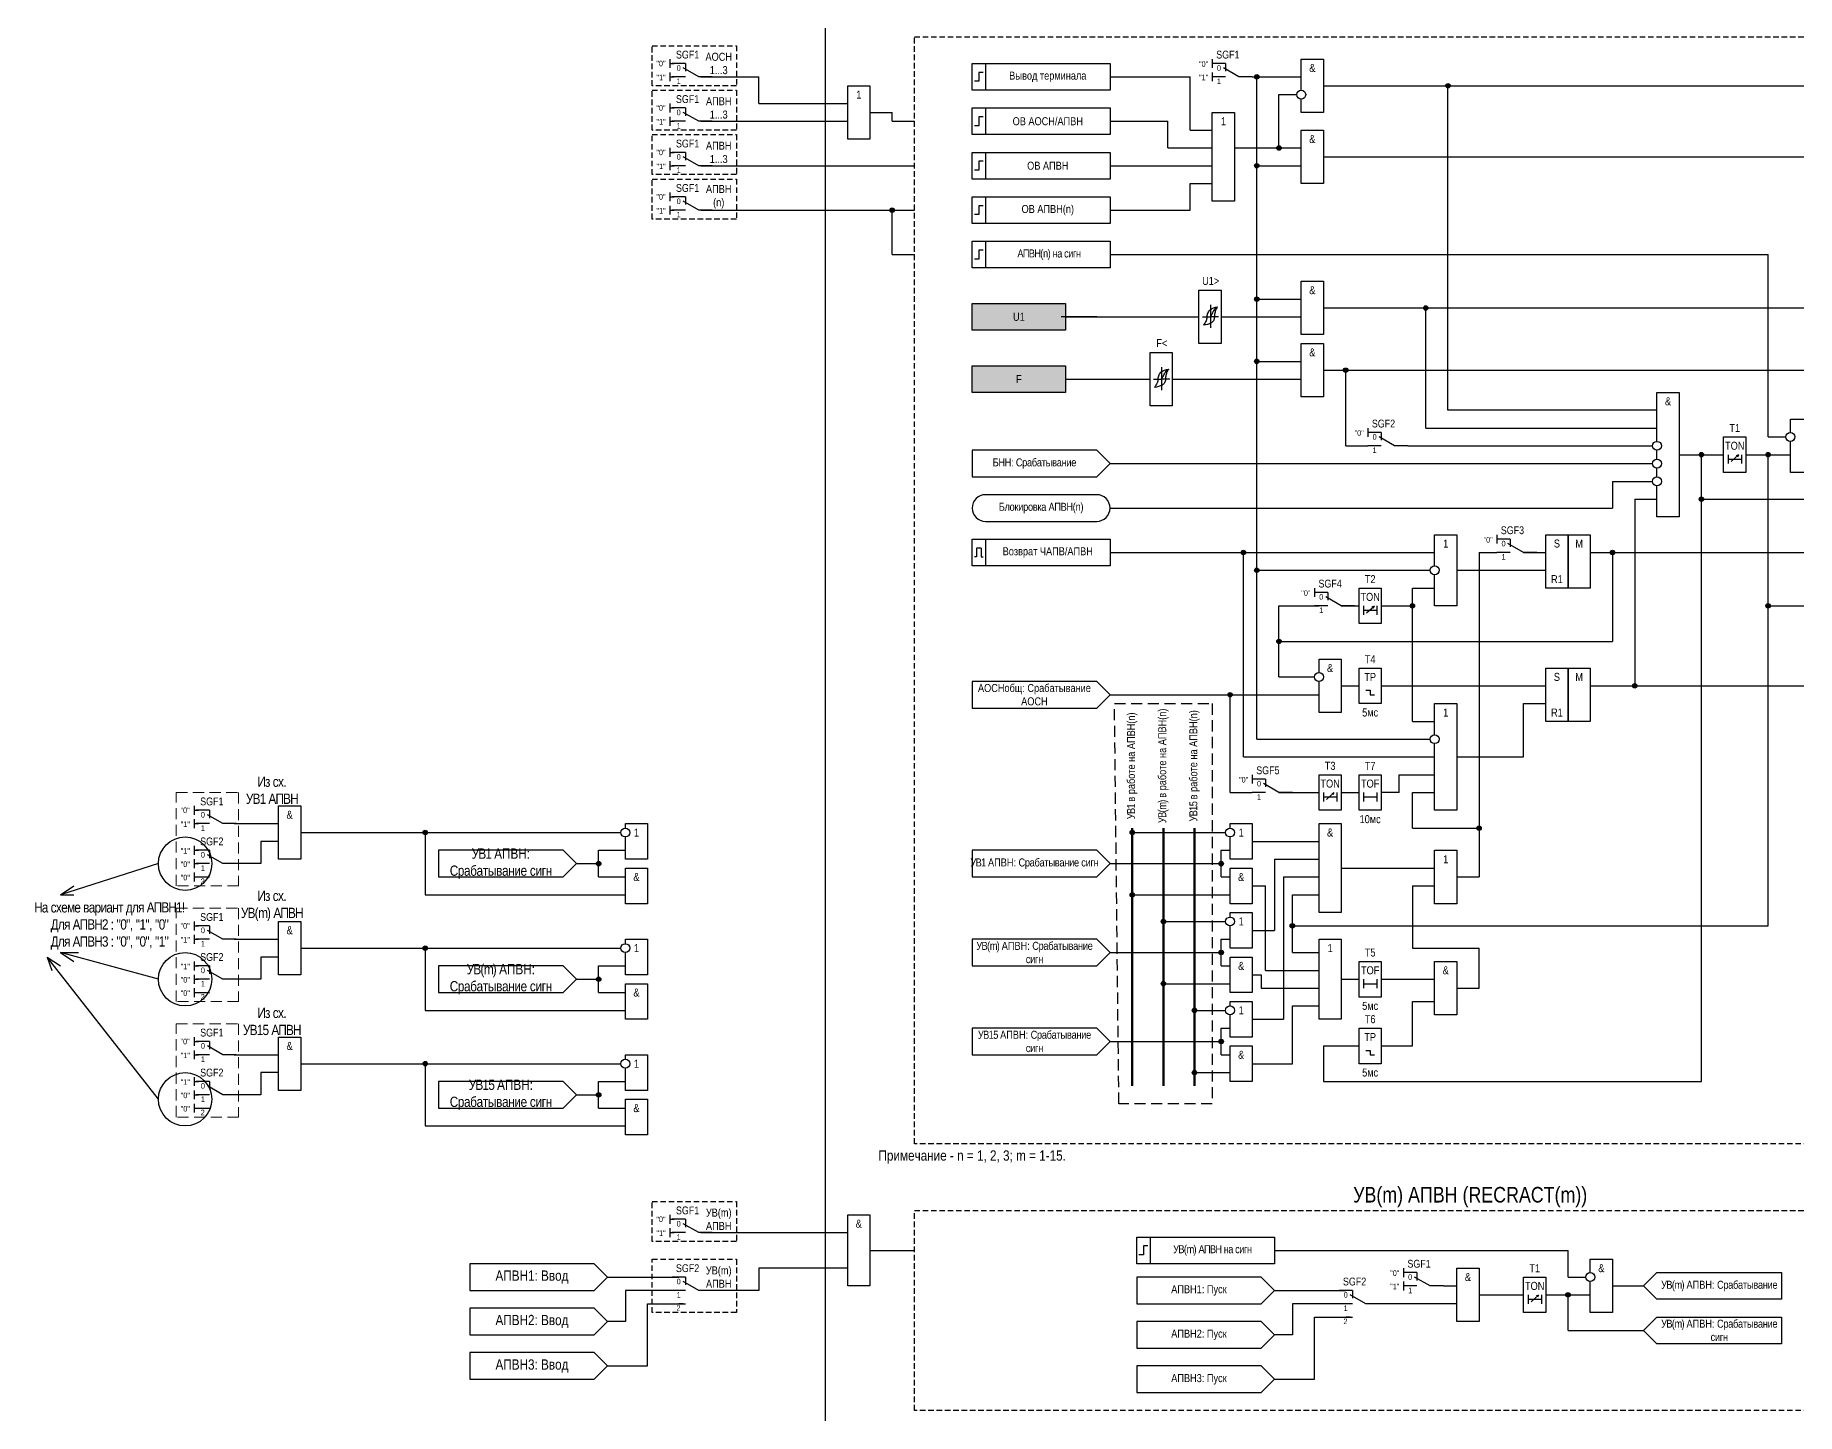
# Model space of a CAD drawing. Header units: millimetres. Extents: x -1017 to 1389, y -932 to 1669.
# Drawn here: x 736.3 to 1132.4, y 257.2 to 567.4 of the extents above; entities that cross this region are included whole.
import ezdxf
from ezdxf.enums import TextEntityAlignment as Align

# ---------------------------------------------------------------- set-up
doc = ezdxf.new("R2010")
doc.units = ezdxf.units.MM
doc.linetypes.add('штриховая2', pattern=[0.375, 0.25, -0.125])
doc.layers.add('Непечатный', color=6, linetype='Continuous', plot=False)
doc.layers.add('Основная', color=7, linetype='Continuous')
doc.layers.add('Штриховая', color=7, linetype='штриховая2', lineweight=20)
doc.styles.add('1.8_Gost_RD', font='ARIALN.TTF', dxfattribs={"height": 1.8})
doc.styles.add('2.5_Gost_RD', font='ARIALN.TTF', dxfattribs={"height": 2.5})
doc.styles.add('3.5_Gost_RD', font='ARIALN.TTF', dxfattribs={"height": 3.5})
doc.styles.add('Вывод', font='ARIALN.TTF', dxfattribs={"height": 2.5})
doc.styles.add('Компонент', font='ARIALN.TTF', dxfattribs={"height": 3.5})

# ---------------------------------------------------------------- blocks, each defined once
blk = doc.blocks.new('Точка')
at = {"ltscale": 100}
h = blk.add_hatch(color=256, dxfattribs=at)
h.dxf.hatch_style = 1
edge = h.paths.add_edge_path()
edge.add_arc((0, 0), 0.5, 0, 360)
blk.add_circle((0, 0), 0.5, dxfattribs=at)
blk = doc.blocks.new('*U79')
at = {"layer": 'Основная', "color": 0}
blk.add_line((0, 0), (7, 4), dxfattribs=at)
at = {"layer": 'Основная', "ltscale": 0.35}
blk.add_line((6, 6), (6, 2.5), dxfattribs=at)
blk = doc.blocks.new('*U91')
at = {"layer": 'Основная', "color": 0}
for p, q in [((-3, 6), (-9, 6)), ((-3, 0), (-9, 0)), ((9, 0), (3, 0))]:
    blk.add_line(p, q, dxfattribs=at)
at = {"layer": 'Основная', "ltscale": 0.25, "xscale": -1}
blk.add_blockref('*U79', (3, 0), dxfattribs=at)
at = {"layer": 'Основная'}
for tag, height, style, p in [('ОУ', 3.5, 'Компонент', (-2, 10)), ('В1', 2.5, 'Вывод', (-13, 6)), ('В2', 2.5, 'Вывод', (-6, 4)), ('В3', 2.5, 'Вывод', (-6, -2))]:
    blk.add_attdef(tag, text='', height=height, dxfattribs=dict(at, style=style)).set_placement(p, align=Align.MIDDLE_CENTER)
blk = doc.blocks.new('*U81')
at = {"layer": 'Основная', "color": 0}
for p, q in [((-3, 6), (-9, 6)), ((-3, 0), (-9, 0)), ((9, 0), (3, 0))]:
    blk.add_line(p, q, dxfattribs=at)
at = {"layer": 'Основная', "ltscale": 0.25, "xscale": -1}
blk.add_blockref('*U79', (3, 0), dxfattribs=at)
at = {"layer": 'Основная'}
for tag, height, style, p in [('ОУ', 3.5, 'Компонент', (-2, 10)), ('В1', 2.5, 'Вывод', (-14, 6)), ('В2', 2.5, 'Вывод', (-6, 4)), ('В3', 2.5, 'Вывод', (-6, -2))]:
    blk.add_attdef(tag, text='', height=height, dxfattribs=dict(at, style=style)).set_placement(p, align=Align.MIDDLE_CENTER)
blk = doc.blocks.new('*U92')
at = {"layer": 'Основная', "color": 0}
for p, q in [((-3, 6), (-9, 6)), ((-3, 0), (-9, 0)), ((9, 0), (3, 0))]:
    blk.add_line(p, q, dxfattribs=at)
at = {"layer": 'Основная', "ltscale": 0.25, "xscale": -1}
blk.add_blockref('*U79', (3, 0), dxfattribs=at)
at = {"layer": 'Основная'}
for tag, height, style, p in [('ОУ', 3.5, 'Компонент', (-2, 10)), ('В1', 2.5, 'Вывод', (-13, 6)), ('В2', 2.5, 'Вывод', (-6, 4)), ('В3', 2.5, 'Вывод', (-6, -2))]:
    blk.add_attdef(tag, text='', height=height, dxfattribs=dict(at, style=style)).set_placement(p, align=Align.MIDDLE_CENTER)

msp = doc.modelspace()

# ---------------------------------------------------------------- hatches: boundary and pattern name
at = {"ltscale": 100, "true_color": 0x6bffb3}
h = msp.add_hatch(color=111, dxfattribs=at)
h.dxf.hatch_style = 1
h.paths.add_polyline_path([(947, 507), (968, 507), (968, 501), (947, 501)])
h = msp.add_hatch(color=111, dxfattribs=at)
h.dxf.hatch_style = 1
h.paths.add_polyline_path([(947, 493), (968, 493), (968, 487), (947, 487)])

# ---------------------------------------------------------------- linework, layer by layer
at = {"color": 6, "ltscale": 100}
for p, q in [((879, 562), (879, 560)), ((879, 561), (880, 561)), ((879, 559), (879, 557)), ((879, 558), (880, 558)), ((899, 552), (899, 558)), ((879, 552), (879, 550)), ((879, 551), (880, 551)), ((879, 549), (879, 547)), ((879, 548), (880, 548)), ((879, 542), (879, 540)), ((879, 541), (880, 541)), ((879, 539), (879, 537)), ((879, 538), (880, 538)), ((879, 532), (879, 530)), ((879, 531), (880, 531)), ((879, 529), (879, 527)), ((879, 528), (880, 528)), ((772, 394), (772, 392)), ((772, 393), (773, 393)), ((772, 391), (772, 389)), ((772, 390), (773, 390)), ((781, 390), (791, 390)), ((824, 388), (824, 374)), ((772, 384), (773, 384)), ((772, 381), (773, 381)), ((772, 381), (773, 381)), ((858, 381), (863, 381)), ((863, 378), (863, 384)), ((772, 378), (773, 378)), ((772.5, 378), (775.5, 378)), ((772, 368), (772, 366)), ((772, 367), (773, 367)), ((772, 365), (772, 363)), ((772, 364), (773, 364)), ((781, 364), (791, 364)), ((824, 362), (824, 348)), ((772, 358), (773, 358)), ((863, 352), (863, 358)), ((772, 355), (773, 355)), ((772, 355), (773, 355)), ((858, 355), (863, 355)), ((772, 352), (773, 352)), ((772.5, 352), (775.5, 352)), ((772, 342), (772, 340)), ((772, 341), (773, 341)), ((772, 339), (772, 337)), ((772, 338), (773, 338)), ((781, 338), (791, 338)), ((824, 336), (824, 322)), ((772, 332), (773, 332)), ((772, 329), (773, 329)), ((772, 329), (773, 329)), ((858, 329), (863, 329)), ((863, 326), (863, 332)), ((772, 326), (773, 326)), ((772.5, 326), (775.5, 326)), ((879, 302), (879, 300)), ((879, 301), (880, 301)), ((879, 299), (879, 297)), ((879, 298), (880, 298)), ((879.5, 282), (882.5, 282))]:
    msp.add_line(p, q, dxfattribs=at)
at = {"ltscale": 100}
for p, q in [((1117.7, 471.46), (1119.37, 472.95)), ((1119.37, 472.95), (1118.85, 472.73)), ((1119.37, 472.95), (1119.11, 472.48)), ((949, 452), (949, 450)), ((949, 450), (949.5, 450)), ((1008, 405), (1008, 451)), ((1091, 451), (1091, 431)), ((1046, 439), (1046, 443)), ((1016, 423), (1016, 439)), ((1035.7, 437.46), (1037.37, 438.95)), ((1037.37, 438.95), (1036.85, 438.73)), ((1037.37, 438.95), (1037.11, 438.48)), ((1046, 413), (1046, 439)), ((1005, 397), (1005, 419)), ((1036.5, 419), (1037.5, 419)), ((1071, 405), (1071, 417)), ((1011, 409), (1046, 409)), ((1043, 397), (1043, 401)), ((1026.7, 395.46), (1028.37, 396.95)), ((1028.37, 396.95), (1027.85, 396.73)), ((1028.37, 396.95), (1028.11, 396.48)), ((1030, 397), (1034, 397)), ((1043, 397), (1039, 397)), ((1046, 389), (1046, 397)), ((983, 388), (1004, 388)), ((1010, 386), (1012, 386)), ((1012, 386), (1012, 386)), ((978, 381), (1003, 381)), ((1003, 378), (1003, 384)), ((1015, 382), (1015, 366)), ((1017, 378), (1017, 346)), ((983, 374), (1005, 374)), ((1010, 376), (1012, 376)), ((1013, 357), (1013, 376)), ((1019, 361), (1019, 374)), ((1046, 376), (1046, 362)), ((990, 368), (1004, 368)), ((1010, 366), (1012, 366)), ((978, 361), (1003, 361)), ((1003, 358), (1003, 364)), ((1061, 353), (1061, 362)), ((990, 354), (1005, 354)), ((1010, 356), (1012, 356)), ((1012, 356), (1012, 353)), ((997, 348), (1004, 348)), ((978, 341), (1003, 341)), ((1003, 338), (1003, 344)), ((1026, 340), (1026, 332)), ((1026, 340), (1034, 340)), ((1036.5, 338), (1037.5, 338)), ((997, 334), (1005, 334)), ((1081, 288), (1081, 294)), ((1053, 286), (1054, 286)), ((1056, 282), (1038, 282)), ((1072.7, 282.46), (1074.37, 283.95)), ((1074.37, 283.95), (1073.85, 283.73)), ((1074.37, 283.95), (1074.11, 283.48)), ((1081, 276), (1081, 284)), ((1029.5, 279), (1032.5, 279))]:
    msp.add_line(p, q, dxfattribs=at)
at = {"lineweight": 60, "ltscale": 100}
for p, q in [((983, 389), (983, 331)), ((990, 389), (990, 331)), ((997, 389), (997, 331))]:
    msp.add_line(p, q, dxfattribs=at)
at = {"color": 4, "ltscale": 100}
for p, q in [((764, 381), (742, 374)), ((742, 374), (745, 376)), ((742, 374), (745, 374)), ((764, 355), (742, 361)), ((742, 361), (745, 359)), ((742, 361), (746, 361)), ((764, 328), (739, 360)), ((739, 360), (742, 358)), ((739, 360), (740, 357))]:
    msp.add_line(p, q, dxfattribs=at)
at = {"color": 3, "ltscale": 100}
msp.add_lwpolyline([(914, 878), (1204, 878), (1204, 0), (914, 0)], close=True, dxfattribs=at)
at = {"color": 6, "linetype": 'штриховая2', "ltscale": 5}
for points in [[(875, 565), (894, 565), (894, 556), (875, 556)], [(875, 555), (894, 555), (894, 546), (875, 546)], [(875, 545), (894, 545), (894, 536), (875, 536)], [(875, 535), (894, 535), (894, 526), (875, 526)], [(875, 305), (894, 305), (894, 296), (875, 296)], [(875, 292), (894, 292), (894, 280), (875, 280)]]:
    msp.add_lwpolyline(points, close=True, dxfattribs=at)
at = {"color": 6, "ltscale": 100}
for points in [[(886, 558), (899, 558)], [(889, 558), (899, 558)], [(899, 552), (919, 552)], [(899, 552), (899, 552), (899, 552), (919, 552)], [(886, 548), (904, 548), (904, 548), (904, 548)], [(894, 548), (919, 548)], [(894, 548), (894, 548), (894, 548), (919, 548)], [(791, 386), (787, 386), (787, 381), (781, 381)], [(791, 360), (787, 360), (787, 355), (781, 355)], [(791, 334), (787, 334), (787, 329), (781, 329)], [(886, 298), (909, 298), (909, 298), (909, 298)], [(909, 298), (919, 298)], [(909, 298), (909, 298), (909, 298), (919, 298)], [(924, 294), (929, 294)], [(924, 294), (924, 294), (924, 294), (929, 294)], [(919, 290), (899, 290), (899, 285), (888, 285)], [(881, 285), (869, 285), (869, 278), (865, 278)], [(865, 268), (874, 268), (874, 282), (882, 282), (882, 282), (881, 282)]]:
    msp.add_lwpolyline(points, dxfattribs=at)
for points in [[(919, 556), (924, 556), (924, 544), (919, 544)], [(919, 302), (924, 302), (924, 286), (919, 286)]]:
    msp.add_lwpolyline(points, close=True, dxfattribs=at)
at = {"ltscale": 100}
for points in [[(947, 507), (968, 507), (968, 501), (947, 501)], [(947, 493), (968, 493), (968, 487), (947, 487)], [(1116, 477), (1121, 477), (1121, 469), (1116, 469)], [(1076, 455), (1081, 455), (1081, 443), (1076, 443)], [(1081, 455), (1086, 455), (1086, 443), (1081, 443)], [(1034, 443), (1039, 443), (1039, 435), (1034, 435)], [(1034, 425), (1039, 425), (1039, 417), (1034, 417)], [(1076, 425), (1081, 425), (1081, 413), (1076, 413)], [(1081, 425), (1086, 425), (1086, 413), (1081, 413)], [(1025, 401), (1030, 401), (1030, 393), (1025, 393)], [(1034, 401), (1039, 401), (1039, 393), (1034, 393)], [(1034, 359), (1039, 359), (1039, 351), (1034, 351)], [(1034, 344), (1039, 344), (1039, 336), (1034, 336)], [(1071, 288), (1076, 288), (1076, 280), (1071, 280)]]:
    msp.add_lwpolyline(points, close=True, dxfattribs=at)
for points in [[(1117, 473), (1117, 471)], [(1117, 472), (1120, 472)], [(1120, 473), (1120, 471)], [(1035, 439), (1035, 437)], [(1035, 438), (1038, 438)], [(1038, 439), (1038, 437)], [(1035.5, 420), (1036.5, 420)], [(1036.5, 420), (1036.5, 419)], [(1026, 397), (1026, 395)], [(1029, 397), (1029, 395)], [(1035, 397), (1035, 395)], [(1038, 397), (1038, 395)], [(1026, 396), (1029, 396)], [(1035, 396), (1038, 396)], [(1035, 355), (1035, 353)], [(1035, 354), (1038, 354)], [(1038, 355), (1038, 353)], [(1010, 336), (1019, 336), (1019, 349), (1025, 349)], [(1039, 340), (1046, 340), (1046, 350), (1051, 350)], [(1035.5, 339), (1036.5, 339)], [(1036.5, 339), (1036.5, 338)], [(1031, 282), (1019, 282), (1019, 275), (1015, 275)], [(1072, 284), (1072, 282)], [(1072, 283), (1075, 283)], [(1075, 284), (1075, 282)], [(1015, 265), (1024, 265), (1024, 279), (1032, 279), (1032, 279), (1031, 279)]]:
    msp.add_lwpolyline(points, dxfattribs=at)
at = {"linetype": 'штриховая2', "ltscale": 10}
msp.add_lwpolyline([(979, 417), (1001, 417), (1001, 327), (980, 327)], close=True, dxfattribs=at)
at = {"color": 4, "ltscale": 100}
for centre in [(770, 381), (770, 355), (770, 328)]:
    msp.add_circle(centre, 6, dxfattribs=at)
at = {"layer": 'Непечатный', "ltscale": 100}
for p, q in [((929, 548), (929, 550)), ((929, 518), (929, 528))]:
    msp.add_line(p, q, dxfattribs=at)
for points in [[(924, 550), (929, 550)], [(924, 550), (924, 550), (924, 550), (929, 550)], [(929, 548), (934, 548)], [(886, 538), (934, 538)], [(886, 528), (934, 528)], [(929, 518), (934, 518)], [(929, 294), (934, 294)]]:
    msp.add_lwpolyline(points, dxfattribs=at)
at = {"layer": 'Основная', "ltscale": 100}
for p, q in [((1001, 562), (1001, 560)), ((1001, 559), (1001, 557)), ((996, 546), (996, 558)), ((1011, 409), (1011, 558)), ((1054, 483), (1054, 556)), ((991, 542), (991, 548)), ((996, 528), (996, 534)), ((1126, 477), (1126, 518)), ((998, 508.5), (998, 510)), ((998, 510), (1003, 510)), ((998, 501), (998, 509)), ((1003, 510), (1003, 504)), ((975, 504), (967, 504)), ((1003, 504), (1021, 504)), ((1003, 504), (1003, 498)), ((1049, 479), (1049, 506)), ((998, 498), (998, 501)), ((987, 494.5), (987, 496)), ((987, 496), (992, 496)), ((992, 496), (992, 490)), ((1003, 498), (998, 498)), ((987, 487), (987, 495)), ((1026, 492), (1036, 492)), ((1031, 475), (1031, 492)), ((992, 490), (1021, 490)), ((992, 490), (992, 484)), ((987, 484), (987, 487)), ((992, 484), (987, 484)), ((1101, 483), (1054, 483)), ((1036, 479), (1036, 477)), ((1049, 479), (1101, 479)), ((1111, 332), (1111, 473)), ((1126, 367), (1126, 473)), ((978, 471), (1100, 471)), ((1091, 467), (1091, 461)), ((978, 461), (1091, 461)), ((1096, 463), (1096, 421)), ((1065, 455), (1065, 453)), ((1061, 451), (1061, 378)), ((1086, 451), (1141, 451)), ((1011, 447), (1050, 447)), ((1056, 447), (1076, 447)), ((1024, 443), (1024, 441)), ((1016, 439), (1025, 439)), ((1016, 431), (1091, 431)), ((1039, 421), (1076, 421)), ((1086, 421), (1141, 421)), ((978, 419), (1025, 419)), ((1071, 417), (1076, 417)), ((1056, 405), (1071, 405)), ((1010, 401), (1010, 399)), ((1005, 397), (1010, 397)), ((1046, 389), (1061, 389)), ((772, 385), (772, 383)), ((1012, 386), (1013, 386)), ((1013, 386), (1016, 386)), ((1016, 386), (1019, 386)), ((1019, 386), (1025, 386)), ((772, 382), (772, 380)), ((1003, 384), (1005, 384)), ((1015, 382), (1016, 382)), ((1016, 382), (1019, 382)), ((1019, 382), (1025, 382)), ((772, 379), (772, 377)), ((1003, 378), (1005, 378)), ((1017, 378), (1019, 378)), ((1019, 378), (1025, 378)), ((1030, 380), (1051, 380)), ((1056, 378), (1061, 378)), ((1012, 376), (1013, 376)), ((1019, 374), (1025, 374)), ((1046, 376), (1051, 376)), ((1012, 366), (1015, 366)), ((1019, 367), (1126, 367)), ((1003, 364), (1005, 364)), ((1019, 361), (1025, 361)), ((1046, 362), (1061, 362)), ((772, 359), (772, 357)), ((1003, 358), (1005, 358)), ((1013, 357), (1025, 357)), ((772, 356), (772, 354)), ((772, 353), (772, 351)), ((1012, 356), (1012, 356)), ((1012, 353), (1025, 353)), ((1030, 355), (1034, 355)), ((1039, 355), (1051, 355)), ((1056, 353), (1061, 353)), ((1010, 346), (1017, 346)), ((1003, 344), (1005, 344)), ((1003, 338), (1005, 338)), ((772, 333), (772, 331)), ((772, 330), (772, 328)), ((1026, 332), (1111, 332)), ((772, 327), (772, 325)), ((1044, 290), (1044, 288)), ((1044, 287), (1044, 285))]:
    msp.add_line(p, q, dxfattribs=at)
at = {"layer": 'Основная', "color": 7, "ltscale": 100}
for p, q in [((968, 504), (998, 504)), ((998.79, 504), (1000.6, 504)), ((1002.42, 504), (1000.6, 504)), ((968, 490), (987, 490)), ((987.79, 490), (989.6, 490)), ((991.42, 490), (989.6, 490))]:
    msp.add_line(p, q, dxfattribs=at)
at = {"layer": 'Основная'}
for p, q in [((1000.6, 506.72), (1000.6, 501.52)), ((989.6, 492.72), (989.6, 487.52))]:
    msp.add_line(p, q, dxfattribs=at)
at = {"layer": 'Основная', "color": 6, "ltscale": 100}
for p, q in [((863, 384), (869, 384)), ((863, 378), (869, 378)), ((824, 374), (869, 374)), ((863, 358), (869, 358)), ((863, 352), (869, 352)), ((824, 348), (869, 348)), ((863, 332), (869, 332)), ((863, 326), (869, 326)), ((824, 322), (869, 322))]:
    msp.add_line(p, q, dxfattribs=at)
at = {"layer": 'Основная', "linetype": 'штриховая2', "ltscale": 5}
for points in [[(934, 567), (1184, 567), (1184, 318), (934, 318)], [(934, 303), (1184, 303), (1184, 258), (934, 258)]]:
    msp.add_lwpolyline(points, close=True, dxfattribs=at)
at = {"layer": 'Основная', "ltscale": 100}
for points in [[(947, 561), (950, 561), (950, 555), (947, 555)], [(947, 551), (950, 551), (950, 545), (947, 545)], [(1001, 550), (1006, 550), (1006, 530), (1001, 530)], [(1021, 546), (1026, 546), (1026, 534), (1021, 534)], [(947, 541), (950, 541), (950, 535), (947, 535)], [(947, 531), (950, 531), (950, 525), (947, 525)], [(947, 521), (950, 521), (950, 515), (947, 515)], [(1021, 512), (1026, 512), (1026, 500), (1021, 500)], [(1021, 498), (1026, 498), (1026, 486), (1021, 486)], [(947, 454), (950, 454), (950, 448), (947, 448)], [(1025, 390), (1030, 390), (1030, 370), (1025, 370)], [(1051, 384), (1056, 384), (1056, 372), (1051, 372)], [(1025, 364), (1030, 364), (1030, 346), (1025, 346)], [(1051, 359), (1056, 359), (1056, 347), (1051, 347)], [(984, 297), (987, 297), (987, 291), (984, 291)]]:
    msp.add_lwpolyline(points, close=True, dxfattribs=at)
at = {"layer": 'Основная', "color": 0, "ltscale": 100}
for points in [[(947, 561), (978, 561), (978, 555), (947, 555)], [(947, 551), (978, 551), (978, 545), (947, 545)], [(947, 541), (978, 541), (978, 535), (947, 535)], [(947, 531), (978, 531), (978, 525), (947, 525)], [(947, 521), (978, 521), (978, 515), (947, 515)], [(947, 454), (978, 454), (978, 448), (947, 448)], [(984, 297), (1015, 297), (1015, 291), (984, 291)], [(1129, 289), (1129, 283), (1101, 283), (1098, 286), (1101, 289)], [(1129, 279), (1129, 273), (1101, 273), (1098, 276), (1101, 279)]]:
    msp.add_lwpolyline(points, close=True, dxfattribs=at)
at = {"layer": 'Основная', "lineweight": 30, "ltscale": 100}
for points in [[(949.5, 559), (948.5, 559), (948.5, 557), (947.5, 557)], [(949.5, 549), (948.5, 549), (948.5, 547), (947.5, 547)], [(949.5, 539), (948.5, 539), (948.5, 537), (947.5, 537)], [(949.5, 529), (948.5, 529), (948.5, 527), (947.5, 527)], [(949.5, 519), (948.5, 519), (948.5, 517), (947.5, 517)], [(949, 452), (948, 452), (948, 450), (947.5, 450)], [(986.5, 295), (985.5, 295), (985.5, 293), (984.5, 293)]]:
    msp.add_lwpolyline(points, dxfattribs=at)
at = {"layer": 'Основная', "ltscale": 100}
for points in [[(1021, 555), (1021, 562), (1026, 562), (1026, 550), (1021, 550), (1021, 553)], [(978, 558), (996, 558)], [(1010, 558), (1021, 558)], [(1026, 556), (1141, 556)], [(1006, 542), (1016, 542), (1016, 554), (1020, 554)], [(978, 548), (991, 548)], [(996, 546), (1001, 546)], [(991, 542), (1001, 542)], [(1006, 542), (1021, 542)], [(1006, 542), (1011, 542)], [(1006, 542), (1011, 542), (1011, 542), (1011, 542)], [(1026, 540), (1026, 540), (1026, 540), (1141, 540)], [(978, 538), (1001, 538)], [(1011, 538), (1021, 538)], [(996, 534), (1001, 534)], [(978, 528), (996, 528)], [(978, 518), (1126, 518)], [(1011, 508), (1021, 508)], [(1026, 506), (1141, 506)], [(1011, 494), (1021, 494)], [(1031, 492), (1141, 492)], [(1101, 476), (1101, 487), (1106, 487), (1106, 459), (1101, 459), (1101, 466)], [(1131, 478), (1131, 481), (1136, 481), (1136, 469), (1131, 469), (1131, 476)], [(1126, 477), (1130, 477)], [(1031, 475), (1036, 475)], [(1045, 475), (1100, 475)], [(1101, 472), (1101, 474)], [(1106, 473), (1116, 473)], [(1106, 473), (1116, 473), (1116, 473), (1116, 473)], [(1121, 473), (1131, 473)], [(1101, 468), (1101, 470)], [(1091, 467), (1100, 467)], [(1096, 463), (1101, 463)], [(1111, 463), (1141, 463)], [(1051, 448), (1051, 455), (1056, 455), (1056, 439), (1051, 439), (1051, 446)], [(978, 451), (1051, 451)], [(1061, 451), (1065, 451)], [(1071, 451), (1076, 451)], [(1046, 443), (1051, 443)], [(1016, 439), (1024, 439)], [(1030, 439), (1034, 439)], [(1039, 439), (1046, 439)], [(1126, 439), (1141, 439)], [(1025, 424), (1025, 427), (1030, 427), (1030, 415), (1025, 415), (1025, 416)], [(1016, 423), (1024, 423)], [(1025, 416), (1025, 422)], [(1030, 421), (1034, 421)], [(1051, 410), (1051, 417)], [(1051, 414), (1051, 417), (1056, 417), (1056, 393), (1051, 393), (1051, 401)], [(1046, 413), (1051, 413)], [(1046, 409), (1050, 409)], [(1008, 405), (1051, 405)], [(1051, 401), (1051, 408)], [(1043, 401), (1046, 401)], [(1046, 401), (1051, 401)], [(1016, 397), (1025, 397)], [(1046, 397), (1051, 397)], [(1005, 389), (1005, 390), (1010, 390), (1010, 382), (1005, 382), (1005, 387)], [(858, 381), (855, 384), (827, 384), (827, 378), (855, 378), (858, 381)], [(1005, 379), (1005, 380), (1010, 380), (1010, 372), (1005, 372), (1005, 379)], [(1005, 369), (1005, 370), (1010, 370), (1010, 362), (1005, 362), (1005, 367)], [(858, 355), (855, 358), (827, 358), (827, 352), (855, 352), (858, 355)], [(1005, 359), (1005, 360), (1010, 360), (1010, 352), (1005, 352), (1005, 359)], [(1005, 349), (1005, 350), (1010, 350), (1010, 342), (1005, 342), (1005, 347)], [(1005, 339), (1005, 340), (1010, 340), (1010, 332), (1005, 332), (1005, 339)], [(858, 329), (855, 332), (827, 332), (827, 326), (855, 326), (858, 329)], [(1015, 294), (1081, 294)], [(1056, 281), (1056, 290), (1061, 290), (1061, 278), (1056, 278), (1056, 281)], [(1086, 289), (1086, 292), (1091, 292), (1091, 280), (1086, 280), (1086, 287)], [(1054, 286), (1056, 286)], [(1081, 288), (1085, 288)], [(1091, 286), (1098, 286)], [(1015, 285), (1031, 285)], [(1061, 284), (1071, 284)], [(1076, 284), (1086, 284)], [(1081, 276), (1098, 276)]]:
    msp.add_lwpolyline(points, dxfattribs=at)
at = {"layer": 'Основная', "color": 0, "ltscale": 100}
for points in [[(978, 471), (975, 474), (947, 474), (947, 468), (975, 468), (978, 471)], [(978, 419), (975, 422), (947, 422), (947, 416), (975, 416), (978, 419)], [(978, 381), (975, 384), (947, 384), (947, 378), (975, 378), (978, 381)], [(978, 361), (975, 364), (947, 364), (947, 358), (975, 358), (978, 361)], [(978, 341), (975, 344), (947, 344), (947, 338), (975, 338), (978, 341)], [(1015, 285), (1012, 288), (984, 288), (984, 282), (1012, 282), (1015, 285)], [(1015, 275), (1012, 278), (984, 278), (984, 272), (1012, 272), (1015, 275)], [(1015, 265), (1012, 268), (984, 268), (984, 262), (1012, 262), (1015, 265)]]:
    msp.add_lwpolyline(points, dxfattribs=at)
msp.add_lwpolyline([(950, 458), (975, 458, 1), (975, 464), (950, 464, 1)], format="xyb", close=True, dxfattribs=at)
at = {"layer": 'Основная', "color": 6, "ltscale": 100}
for points in [[(791, 394), (796, 394), (796, 382), (791, 382)], [(791, 368), (796, 368), (796, 356), (791, 356)], [(791, 342), (796, 342), (796, 330), (791, 330)]]:
    msp.add_lwpolyline(points, close=True, dxfattribs=at)
for points in [[(869, 389), (869, 390), (874, 390), (874, 382), (869, 382), (869, 387)], [(796, 388), (868, 388)], [(869, 379), (869, 380), (874, 380), (874, 372), (869, 372), (869, 379)], [(796, 362), (868, 362)], [(869, 363), (869, 364), (874, 364), (874, 356), (869, 356), (869, 361)], [(869, 353), (869, 354), (874, 354), (874, 346), (869, 346), (869, 353)], [(869, 337), (869, 338), (874, 338), (874, 330), (869, 330), (869, 335)], [(869, 337), (869, 338), (874, 338), (874, 330), (869, 330), (869, 335)], [(796, 336), (868, 336)], [(869, 327), (869, 328), (874, 328), (874, 320), (869, 320), (869, 327)], [(865, 288), (862, 291), (834, 291), (834, 285), (862, 285), (865, 288)], [(865, 288), (881, 288)], [(865, 278), (862, 281), (834, 281), (834, 275), (862, 275), (865, 278)], [(865, 268), (862, 271), (834, 271), (834, 265), (862, 265), (865, 268)]]:
    msp.add_lwpolyline(points, dxfattribs=at)
at = {"layer": 'Основная'}
for centre in [(1021, 554), (1101, 475), (1131, 477), (1101, 471), (1101, 467), (1051, 447), (1025, 423), (1051, 409), (1005, 388), (1005, 368), (1005, 348), (1086, 288)]:
    msp.add_circle(centre, 1, dxfattribs=at)
at = {"layer": 'Основная', "color": 6}
for centre in [(869, 388), (869, 362), (869, 336), (869, 336), (869, 336)]:
    msp.add_circle(centre, 1, dxfattribs=at)
at = {"layer": 'Основная'}
for points in [[(999.8, 503.92), (999.6, 503.13), (999, 502.12)], [(1001.48, 503.92), (1001.25, 503.13), (1000.76, 502.67), (999, 502.12)], [(999.8, 503.92), (999.95, 504.71), (1000.44, 505.54), (1002.2, 506.26)], [(1000.6, 504), (1001, 504.72), (1001.47, 505.6), (1002.2, 506.26)], [(1001.48, 503.92), (1001.6, 504.71), (1001.81, 505.54), (1002.2, 506.26)], [(988.8, 489.92), (988.95, 490.71), (989.44, 491.54), (991.2, 492.26)], [(989.6, 490), (990, 490.72), (990.47, 491.6), (991.2, 492.26)], [(990.48, 489.92), (990.6, 490.71), (990.81, 491.54), (991.2, 492.26)], [(988.8, 489.92), (988.6, 489.13), (988, 488.12)], [(990.48, 489.92), (990.25, 489.13), (989.76, 488.67), (988, 488.12)]]:
    msp.add_spline(points, degree=3, dxfattribs=at)
at = {"layer": 'Штриховая', "color": 6, "ltscale": 10}
for points in [[(768, 397), (782, 397), (782, 376), (768, 376)], [(768, 371), (782, 371), (782, 350), (768, 350)], [(768, 345), (782, 345), (782, 324), (768, 324)]]:
    msp.add_lwpolyline(points, close=True, dxfattribs=at)

# ---------------------------------------------------------------- block references
at = {"layer": 'Непечатный', "ltscale": 100}
msp.add_blockref('Точка', (929, 528), dxfattribs=at)
at = {"layer": 'Основная', "color": 6, "ltscale": 0.25, "xscale": 0.5, "yscale": 0.5, "zscale": 0.5}
for p in [(884, 558), (884, 548), (884, 538), (884, 528), (777, 390), (777, 364), (777, 338), (884, 298)]:
    msp.add_blockref('*U81', p, dxfattribs=at).add_auto_attribs({'ОУ': 'SGF1', 'В1': '"0"', 'В2': '0', 'В3': '1'})
at = {"layer": 'Основная', "ltscale": 0.25}
ref = msp.add_blockref('*U91', (1005.5, 558), dxfattribs=dict(at, xscale=0.5, yscale=0.5, zscale=0.5))
ref.add_attrib('ОУ', 'SGF1', dxfattribs={"height": 1.75, "style": 'Компонент'}).set_placement((1004.5, 563), align=Align.MIDDLE_CENTER)
ref.add_attrib('В2', '0', dxfattribs={"height": 1.25, "style": 'Вывод'}).set_placement((1002.5, 560), align=Align.MIDDLE_CENTER)
ref.add_attrib('В3', '1', dxfattribs={"height": 1.25, "style": 'Вывод'}).set_placement((1002.5, 557), align=Align.MIDDLE_CENTER)
at = {"layer": 'Основная', "ltscale": 100}
for p in [(1011, 558), (1054, 556), (1016, 542), (1011, 538), (1011, 508), (1049, 506), (1011, 494), (1031, 492), (1111, 473), (1126, 473), (1111, 463), (1008, 451), (1091, 451), (1011, 447), (1046, 439), (1126, 439), (1016, 431), (1096, 421), (1005, 419), (983, 388), (1061, 389), (1003, 381), (983, 374), (990, 368), (1019, 367), (1003, 361), (990, 354), (997, 348), (1003, 341), (997, 334), (1081, 284)]:
    msp.add_blockref('Точка', p, dxfattribs=at)
at = {"layer": 'Основная', "ltscale": 0.25}
ref = msp.add_blockref('*U91', (1040.5, 475), dxfattribs=dict(at, xscale=0.5, yscale=0.5, zscale=0.5))
ref.add_attrib('ОУ', 'SGF2', dxfattribs={"height": 1.75, "style": 'Компонент'}).set_placement((1039.5, 480), align=Align.MIDDLE_CENTER)
ref.add_attrib('В2', '0', dxfattribs={"height": 1.25, "style": 'Вывод'}).set_placement((1037.5, 477), align=Align.MIDDLE_CENTER)
ref.add_attrib('В3', '1', dxfattribs={"height": 1.25, "style": 'Вывод'}).set_placement((1037.5, 474), align=Align.MIDDLE_CENTER)
ref = msp.add_blockref('*U91', (1069.5, 451), dxfattribs=dict(at, xscale=0.5, yscale=0.5, zscale=0.5))
ref.add_attrib('ОУ', 'SGF3', dxfattribs={"height": 1.75, "style": 'Компонент'}).set_placement((1068.5, 456), align=Align.MIDDLE_CENTER)
ref.add_attrib('В2', '0', dxfattribs={"height": 1.25, "style": 'Вывод'}).set_placement((1066.5, 453), align=Align.MIDDLE_CENTER)
ref.add_attrib('В3', '1', dxfattribs={"height": 1.25, "style": 'Вывод'}).set_placement((1066.5, 450), align=Align.MIDDLE_CENTER)
ref = msp.add_blockref('*U91', (1028.5, 439), dxfattribs=dict(at, xscale=0.5, yscale=0.5, zscale=0.5))
ref.add_attrib('ОУ', 'SGF4', dxfattribs={"height": 1.75, "style": 'Компонент'}).set_placement((1027.5, 444), align=Align.MIDDLE_CENTER)
ref.add_attrib('В2', '0', dxfattribs={"height": 1.25, "style": 'Вывод'}).set_placement((1025.5, 441), align=Align.MIDDLE_CENTER)
ref.add_attrib('В3', '1', dxfattribs={"height": 1.25, "style": 'Вывод'}).set_placement((1025.5, 438), align=Align.MIDDLE_CENTER)
ref = msp.add_blockref('*U91', (1014.5, 397), dxfattribs=dict(at, xscale=0.5, yscale=0.5, zscale=0.5))
ref.add_attrib('ОУ', 'SGF5', dxfattribs={"height": 1.75, "style": 'Компонент'}).set_placement((1013.5, 402), align=Align.MIDDLE_CENTER)
ref.add_attrib('В2', '0', dxfattribs={"height": 1.25, "style": 'Вывод'}).set_placement((1011.5, 399), align=Align.MIDDLE_CENTER)
ref.add_attrib('В3', '1', dxfattribs={"height": 1.25, "style": 'Вывод'}).set_placement((1011.5, 396), align=Align.MIDDLE_CENTER)
at = {"layer": 'Основная', "color": 6, "ltscale": 100}
for p in [(824, 388), (863, 381), (824, 362), (863, 355), (824, 336), (863, 329)]:
    msp.add_blockref('Точка', p, dxfattribs=at)
at = {"layer": 'Основная', "color": 6, "ltscale": 0.25}
ref = msp.add_blockref('*U92', (777, 381), dxfattribs=dict(at, xscale=0.5, yscale=0.5, zscale=0.5))
ref.add_attrib('ОУ', 'SGF2', dxfattribs={"height": 1.75, "style": 'Компонент'}).set_placement((776, 386), align=Align.MIDDLE_CENTER)
ref.add_attrib('В2', '0', dxfattribs={"height": 1.25, "style": 'Вывод'}).set_placement((774, 383), align=Align.MIDDLE_CENTER)
ref.add_attrib('В3', '1', dxfattribs={"height": 1.25, "style": 'Вывод'}).set_placement((774, 380), align=Align.MIDDLE_CENTER)
ref = msp.add_blockref('*U92', (777, 355), dxfattribs=dict(at, xscale=0.5, yscale=0.5, zscale=0.5))
ref.add_attrib('ОУ', 'SGF2', dxfattribs={"height": 1.75, "style": 'Компонент'}).set_placement((776, 360), align=Align.MIDDLE_CENTER)
ref.add_attrib('В2', '0', dxfattribs={"height": 1.25, "style": 'Вывод'}).set_placement((774, 357), align=Align.MIDDLE_CENTER)
ref.add_attrib('В3', '1', dxfattribs={"height": 1.25, "style": 'Вывод'}).set_placement((774, 354), align=Align.MIDDLE_CENTER)
ref = msp.add_blockref('*U92', (777, 329), dxfattribs=dict(at, xscale=0.5, yscale=0.5, zscale=0.5))
ref.add_attrib('ОУ', 'SGF2', dxfattribs={"height": 1.75, "style": 'Компонент'}).set_placement((776, 334), align=Align.MIDDLE_CENTER)
ref.add_attrib('В2', '0', dxfattribs={"height": 1.25, "style": 'Вывод'}).set_placement((774, 331), align=Align.MIDDLE_CENTER)
ref.add_attrib('В3', '1', dxfattribs={"height": 1.25, "style": 'Вывод'}).set_placement((774, 328), align=Align.MIDDLE_CENTER)
ref = msp.add_blockref('*U92', (884, 285), dxfattribs=dict(at, xscale=0.5, yscale=0.5, zscale=0.5))
ref.add_attrib('ОУ', 'SGF2', dxfattribs={"height": 1.75, "style": 'Компонент'}).set_placement((883, 290), align=Align.MIDDLE_CENTER)
ref.add_attrib('В2', '0', dxfattribs={"height": 1.25, "style": 'Вывод'}).set_placement((881, 287), align=Align.MIDDLE_CENTER)
ref.add_attrib('В3', '1', dxfattribs={"height": 1.25, "style": 'Вывод'}).set_placement((881, 284), align=Align.MIDDLE_CENTER)
at = {"layer": 'Основная', "ltscale": 0.25}
ref = msp.add_blockref('*U91', (1048.5, 286), dxfattribs=dict(at, xscale=0.5, yscale=0.5, zscale=0.5))
ref.add_attrib('ОУ', 'SGF1', dxfattribs={"height": 1.75, "style": 'Компонент'}).set_placement((1047.5, 291), align=Align.MIDDLE_CENTER)
ref.add_attrib('В2', '0', dxfattribs={"height": 1.25, "style": 'Вывод'}).set_placement((1045.5, 288), align=Align.MIDDLE_CENTER)
ref.add_attrib('В3', '1', dxfattribs={"height": 1.25, "style": 'Вывод'}).set_placement((1045.5, 285), align=Align.MIDDLE_CENTER)
ref = msp.add_blockref('*U92', (1034, 282), dxfattribs=dict(at, xscale=0.5, yscale=0.5, zscale=0.5))
ref.add_attrib('ОУ', 'SGF2', dxfattribs={"height": 1.75, "style": 'Компонент'}).set_placement((1033, 287), align=Align.MIDDLE_CENTER)
ref.add_attrib('В2', '0', dxfattribs={"height": 1.25, "style": 'Вывод'}).set_placement((1031, 284), align=Align.MIDDLE_CENTER)
ref.add_attrib('В3', '1', dxfattribs={"height": 1.25, "style": 'Вывод'}).set_placement((1031, 281), align=Align.MIDDLE_CENTER)

# ---------------------------------------------------------------- texts
at = {"color": 30, "ltscale": 100, "attachment_point": 5}
for s, insert, char_height, width, style in [('АОСН\\P1...3', (890, 561), 1.8, 8, '2.5_Gost_RD'), ('АПВН\\P1...3', (890, 551), 1.8, 8, '2.5_Gost_RD'), ('АПВН\\P1...3', (890, 541), 1.8, 8, '2.5_Gost_RD'), ('АПВН\\P(n)', (890, 531), 1.8, 8, '2.5_Gost_RD'), ('УВ(m) АПВН (RECRACT(m))', (1059, 306), 3.5, 250, '3.5_Gost_RD'), ('УВ(m) АПВН', (890, 301), 1.8, 8, '2.5_Gost_RD'), ('УВ(m) АПВН', (890, 288), 1.8, 8, '2.5_Gost_RD')]:
    msp.add_mtext(s, dxfattribs=dict(at, insert=insert, char_height=char_height, width=width, style=style))
at = {"color": 6, "ltscale": 100, "char_height": 1.25, "style": '3.5_Gost_RD'}
for s, insert, attachment_point in [('"1"', (876, 558.5), 1), ('"1"', (876, 548.5), 1), ('"1"', (876, 538.5), 1), ('"1"', (876, 528.5), 1), ('"1"', (769, 390.5), 1), ('"1"', (769, 384.5), 1), ('"0"', (769, 381.5), 1), ('"0"', (769, 378.5), 1), ('2', (774.41, 377.66), 3), ('"1"', (769, 364.5), 1), ('"1"', (769, 358.5), 1), ('"0"', (769, 355.5), 1), ('"0"', (769, 352.5), 1), ('2', (774.41, 351.66), 3), ('"1"', (769, 338.5), 1), ('"1"', (769, 332.5), 1), ('"0"', (769, 329.5), 1), ('"0"', (769, 326.5), 1), ('2', (774.41, 325.66), 3), ('"1"', (876, 298.5), 1), ('2', (881.41, 281.66), 3)]:
    msp.add_mtext_dynamic_manual_height_columns(s, width=2, gutter_width=17.5, heights=[0], dxfattribs=dict(at, insert=insert, attachment_point=attachment_point))
at = {"color": 6, "ltscale": 100, "char_height": 1.8, "width": 5, "attachment_point": 5, "style": '2.5_Gost_RD'}
for s, insert in [('1', (921.5, 554)), ('&', (921.5, 300))]:
    msp.add_mtext(s, dxfattribs=dict(at, insert=insert))
at = {"ltscale": 100, "char_height": 1.8, "attachment_point": 5}
for s, insert, width, style in [('U1', (957.5, 504), 21, '1.8_Gost_RD'), ('F', (957.5, 490), 21, '1.8_Gost_RD'), ('T1', (1118.5, 479), 5, '2.5_Gost_RD'), ('TON', (1118.5, 475), 5, '2.5_Gost_RD'), ('S', (1078.5, 453), 5, '2.5_Gost_RD'), ('М', (1083.5, 453), 5, '2.5_Gost_RD'), ('T2', (1036.5, 445), 5, '2.5_Gost_RD'), ('R1', (1078.5, 445), 5, '2.5_Gost_RD'), ('TON', (1036.5, 441), 5, '2.5_Gost_RD'), ('T4', (1036.5, 427), 5, '2.5_Gost_RD'), ('TP', (1036.5, 423), 5, '2.5_Gost_RD'), ('S', (1078.5, 423), 5, '2.5_Gost_RD'), ('М', (1083.5, 423), 5, '2.5_Gost_RD'), ('5мс', (1036.5, 415), 5, '2.5_Gost_RD'), ('R1', (1078.5, 415), 5, '2.5_Gost_RD'), ('T3', (1027.5, 403), 5, '2.5_Gost_RD'), ('T7', (1036.5, 403), 5, '2.5_Gost_RD'), ('TON', (1027.5, 399), 5, '2.5_Gost_RD'), ('TOF', (1036.5, 399), 5, '2.5_Gost_RD'), ('10мс', (1036.5, 391), 5, '2.5_Gost_RD'), ('T5', (1036.5, 361), 5, '2.5_Gost_RD'), ('TOF', (1036.5, 357), 5, '2.5_Gost_RD'), ('5мс', (1036.5, 349), 5, '2.5_Gost_RD'), ('T6', (1036.5, 346), 5, '2.5_Gost_RD'), ('TP', (1036.5, 342), 5, '2.5_Gost_RD'), ('5мс', (1036.5, 334), 5, '2.5_Gost_RD'), ('T1', (1073.5, 290), 5, '2.5_Gost_RD'), ('TON', (1073.5, 286), 5, '2.5_Gost_RD')]:
    msp.add_mtext(s, dxfattribs=dict(at, insert=insert, width=width, style=style))
at = {"ltscale": 100, "insert": (1031.41, 278.66), "char_height": 1.25, "attachment_point": 3, "style": '3.5_Gost_RD'}
msp.add_mtext_dynamic_manual_height_columns('2', width=2, gutter_width=17.5, heights=[0], dxfattribs=at)
at = {"layer": 'Основная', "color": 0, "ltscale": 100, "char_height": 1.8, "width": 28, "attachment_point": 5, "style": '2.5_Gost_RD'}
for s, insert in [('{\\C256;Вывод терминала}', (964, 558)), ('{\\C256;ОВ АОСН/АПВН}', (964, 548)), ('{\\C256;ОВ АПВН}', (964, 538)), ('{\\C256;ОВ АПВН(n)}', (964, 528)), ('{\\T0.9;\\C256; АПВН(n) на сигн}', (964, 518)), ('{\\T0.95;БНН: Срабатывание}', (961, 471)), ('{\\T0.95;Блокировка АПВН(n)}', (962.5, 461)), ('{\\C256;Возврат ЧАПВ/АПВН}', (964, 451)), ('{\\C256;АОСНобщ: Срабатывание АОСН}', (961, 419)), ('{\\T0.9;\\C256;УВ1 \\T1;АПВН: \\T0.95;Срабатывание сигн}', (961, 381)), ('{\\T0.9;УВ(m) }АПВН: {\\T0.95;Срабатывание сигн}', (961, 361)), ('{\\T0.9;УВ15 }АПВН: {\\T0.95;Срабатывание сигн}', (961, 341)), ('{\\T0.9;УВ(m) АПВН на сигн}', (1001, 294)), ('{\\C256;АПВН1: Пуск}', (998, 285)), ('{\\T0.9;\\C256;УВ(m) \\T1;АПВН: \\T0.95;Срабатывание}', (1115, 286)), ('{\\T0.9;\\C256;УВ(m) \\T1;АПВН: \\T0.95;Срабатывание сигн}', (1115, 276)), ('{\\C256;АПВН2: Пуск}', (998, 275)), ('{\\C256;АПВН3: Пуск}', (998, 265))]:
    msp.add_mtext(s, dxfattribs=dict(at, insert=insert))
at = {"layer": 'Основная', "ltscale": 100, "char_height": 1.25, "attachment_point": 1, "style": '3.5_Gost_RD'}
for s, insert in [('"0"', (998, 561.5)), ('"1"', (998, 558.5)), ('"0"', (1033, 478.5)), ('"0"', (1062, 454.5)), ('"0"', (1021, 442.5)), ('"0"', (1007, 400.5)), ('"0"', (1041, 289.5)), ('"1"', (1041, 286.5))]:
    msp.add_mtext_dynamic_manual_height_columns(s, width=2, gutter_width=17.5, heights=[0], dxfattribs=dict(at, insert=insert))
at = {"layer": 'Основная', "ltscale": 100, "attachment_point": 5, "style": '2.5_Gost_RD'}
for s, insert, char_height, width in [('&', (1023.5, 560), 1.8, 5), ('1', (1003.5, 548), 1.8, 5), ('&', (1023.5, 544), 1.8, 5), ('&', (1023.5, 510), 1.8, 5), ('&', (1023.5, 496), 1.8, 5), ('&', (1103.5, 485), 1.8, 5), ('1', (1053.5, 453), 1.8, 5), ('&', (1027.5, 425), 1.8, 5), ('1', (1053.5, 415), 1.8, 5), ('1', (1007.5, 388), 1.8, 5), ('&', (1027.5, 388), 1.8, 5), ('{\\T0.9;УВ1 }АПВН: {\\T0.95;Срабатывание сигн}', (841, 381), 2.3, 28), ('1', (1053.5, 382), 1.8, 5), ('&', (1007.5, 378), 1.8, 5), ('1', (1007.5, 368), 1.8, 5), ('1', (1027.5, 362), 1.8, 5), ('{\\T0.9;УВ(m) }АПВН: {\\T0.95;Срабатывание сигн}', (841, 355), 2.3, 28), ('&', (1007.5, 358), 1.8, 5), ('&', (1053.5, 357), 1.8, 5), ('1', (1007.5, 348), 1.8, 5), ('&', (1007.5, 338), 1.8, 5), ('{\\T0.9;УВ15 }АПВН: {\\T0.95;Срабатывание сигн}', (841, 329), 2.3, 28), ('Примечание - n = 1, 2, 3; m = 1-15.', (947, 315), 2.3, 250), ('&', (1088.5, 290), 1.8, 5), ('&', (1058.5, 288), 1.8, 5)]:
    msp.add_mtext(s, dxfattribs=dict(at, insert=insert, char_height=char_height, width=width))
at = {"layer": 'Основная', "color": 7, "ltscale": 100, "char_height": 1.8, "attachment_point": 1, "style": '1.8_Gost_RD'}
for s, insert in [('\\pi0.7178;U1>', (998, 513)), ('\\pi1.41276;F<', (987, 499))]:
    msp.add_mtext_dynamic_manual_height_columns(s, width=5, gutter_width=17.5, heights=[0], dxfattribs=dict(at, insert=insert))
at = {"layer": 'Основная', "ltscale": 100, "char_height": 1.8, "width": 28, "attachment_point": 5, "rotation": 90, "style": '2.5_Gost_RD'}
for s, insert in [('{\\T0.9;УВ1 }в работе на АПВН(n)', (983, 403)), ('{\\T0.9;УВ(m) }в работе на АПВН(n)', (990, 403)), ('{\\T0.9;УВ15 }в работе на АПВН(n)', (997, 403))]:
    msp.add_mtext(s, dxfattribs=dict(at, insert=insert))
at = {"layer": 'Основная', "color": 2, "ltscale": 100, "char_height": 2.3, "width": 17, "attachment_point": 5, "style": '2.5_Gost_RD'}
for s, insert in [('{\\T0.9;\\C256;Из сх. ^JУВ1 АПВН}', (789.5, 397.5)), ('{\\T0.9;\\C256;Из сх. ^JУВ(m) АПВН}', (789.5, 371.5)), ('{\\T0.9;\\C256;Из сх. ^JУВ15 АПВН}', (789.5, 345.5))]:
    msp.add_mtext(s, dxfattribs=dict(at, insert=insert))
at = {"layer": 'Основная', "color": 6, "ltscale": 100, "attachment_point": 5, "style": '2.5_Gost_RD'}
for s, insert, char_height, width in [('&', (793.5, 392), 1.8, 5), ('1', (871.5, 388), 1.8, 5), ('&', (871.5, 378), 1.8, 5), ('&', (793.5, 366), 1.8, 5), ('1', (871.5, 362), 1.8, 5), ('&', (871.5, 352), 1.8, 5), ('&', (793.5, 340), 1.8, 5), ('1', (871.5, 336), 1.8, 5), ('1', (871.5, 336), 1.8, 5), ('&', (871.5, 326), 1.8, 5), ('{\\C256;АПВН1: Ввод}', (848, 288), 2.3, 28), ('{\\C256;АПВН2: Ввод}', (848, 278), 2.3, 28), ('{\\C256;АПВН3: Ввод}', (848, 268), 2.3, 28)]:
    msp.add_mtext(s, dxfattribs=dict(at, insert=insert, char_height=char_height, width=width))
at = {"layer": 'Основная', "color": 4, "ltscale": 100, "insert": (753, 367), "char_height": 2.3, "width": 48, "attachment_point": 5, "style": '2.5_Gost_RD'}
msp.add_mtext('{\\T0.9;На схеме вариант для АПВН1!\\PДля АПВН2 : "0", "1", "0"\\PДля АПВН3 : "0", "0", "1"}', dxfattribs=at)

doc.saveas('drawing.dxf')
